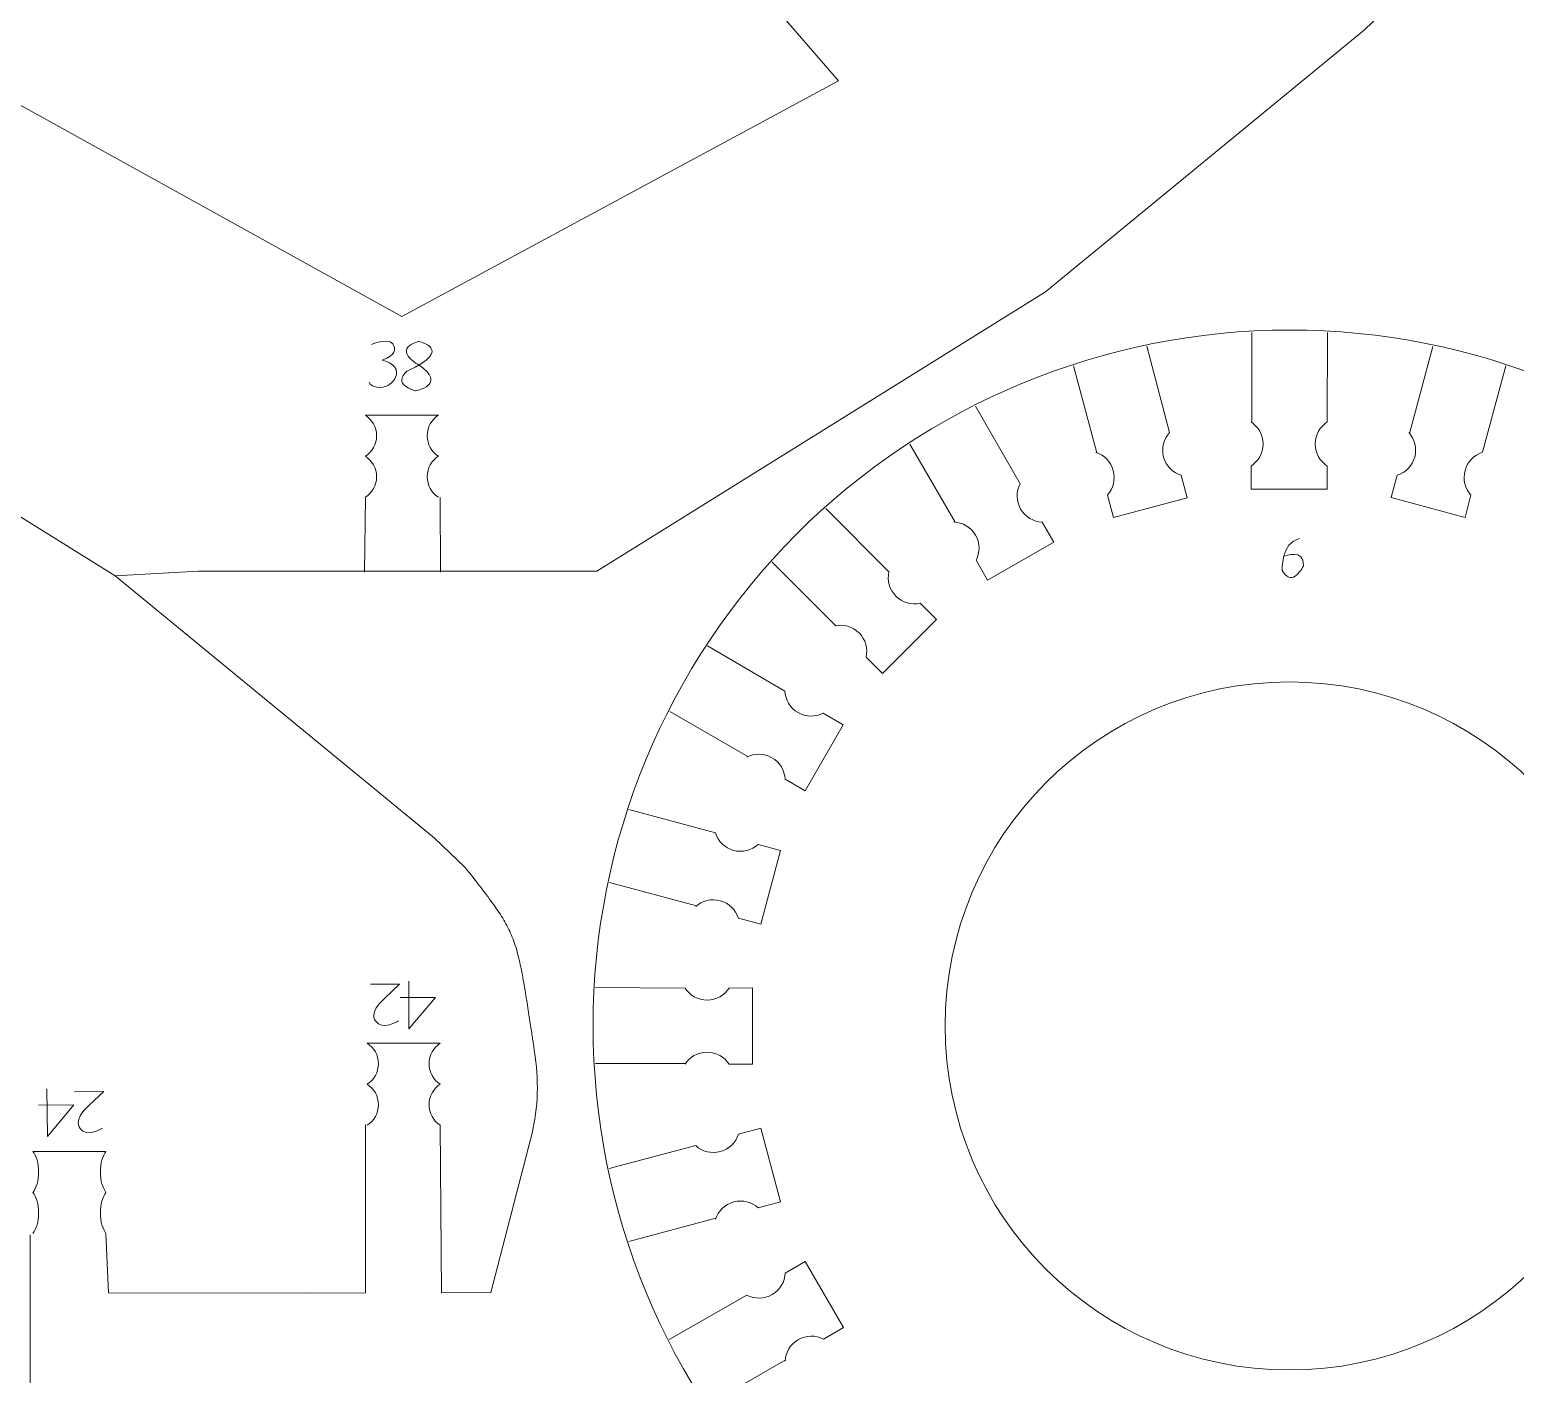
# Model space of a CAD drawing. Header units: centimetres. Extents: x -25 to 25, y -32.5 to 32.5.
# Drawn here: x 13.33 to 19.44, y -28.19 to -22.66 of the extents above; entities that cross this region are included whole.
import ezdxf

# ---------------------------------------------------------------- set-up
doc = ezdxf.new("R2010")
doc.units = ezdxf.units.CM
doc.header["$MEASUREMENT"] = 0
doc.layers.add('Capa 1', color=7, linetype='Continuous')

msp = doc.modelspace()

# ---------------------------------------------------------------- linework, layer by layer
at = {"layer": 'Capa 1', "color": 250, "lineweight": 9}
for points, knots in [([(16.65428, -22.86943), (16.65428, -22.86943), (14.86056, -23.83852), (14.86056, -23.83852), (14.86056, -23.83852), (14.86056, -23.83852), (13.04467, -22.83197), (13.04467, -22.83197), (13.04467, -22.83197), (13.04467, -22.83197), (14.8515, -20.78787), (14.8515, -20.78787), (14.8515, -20.78787), (14.8515, -20.78787), (16.65428, -22.86943), (16.65428, -22.86943)], [0, 0, 0, 0, 0.2, 0.2, 0.2, 0.2, 0.4, 0.4, 0.4, 0.4, 0.6, 0.6, 0.6, 0.6, 1, 1, 1, 1]), ([(18.81599, -22.65942), (18.81599, -22.65942), (18.94345, -22.53726), (18.94345, -22.53726), (18.94345, -22.53726), (18.94345, -22.53726), (18.94752, -22.53212), (18.94752, -22.53212), (18.94752, -22.53212), (18.94752, -22.53212), (18.95197, -22.5265), (18.95197, -22.5265), (18.95197, -22.5265), (18.95197, -22.5265), (18.95675, -22.52048), (18.95675, -22.52048), (18.95675, -22.52048), (18.95675, -22.52048), (18.96182, -22.51405), (18.96182, -22.51405), (18.96182, -22.51405), (18.96182, -22.51405), (18.96715, -22.50727), (18.96715, -22.50727), (18.96715, -22.50727), (18.96715, -22.50727), (18.97276, -22.50015), (18.97276, -22.50015), (18.97276, -22.50015), (18.97276, -22.50015), (18.97857, -22.49274), (18.97857, -22.49274), (18.97857, -22.49274), (18.97857, -22.49274), (18.98457, -22.48507), (18.98457, -22.48507), (18.98457, -22.48507), (18.98457, -22.48507), (18.99072, -22.47716), (18.99072, -22.47716), (18.99072, -22.47716), (18.99072, -22.47716), (18.997, -22.46907), (18.997, -22.46907), (18.997, -22.46907), (18.997, -22.46907), (19.00339, -22.46079), (19.00339, -22.46079), (19.00339, -22.46079), (19.00339, -22.46079), (19.00984, -22.45239), (19.00984, -22.45239), (19.00984, -22.45239), (19.00984, -22.45239), (19.01633, -22.44388), (19.01633, -22.44388), (19.01633, -22.44388), (19.01633, -22.44388), (19.02283, -22.43531), (19.02283, -22.43531), (19.02283, -22.43531), (19.02283, -22.43531), (19.02931, -22.42671), (19.02931, -22.42671), (19.02931, -22.42671), (19.02931, -22.42671), (19.03576, -22.41808), (19.03576, -22.41808), (19.03576, -22.41808), (19.03576, -22.41808), (19.04213, -22.40949), (19.04213, -22.40949), (19.04213, -22.40949), (19.04213, -22.40949), (19.04839, -22.40097), (19.04839, -22.40097), (19.04839, -22.40097), (19.04839, -22.40097), (19.05452, -22.39253), (19.05452, -22.39253), (19.05452, -22.39253), (19.05452, -22.39253), (19.06051, -22.38424), (19.06051, -22.38424), (19.06051, -22.38424), (19.06051, -22.38424), (19.06629, -22.37606), (19.06629, -22.37606), (19.06629, -22.37606), (19.06629, -22.37606), (19.07189, -22.36805), (19.07189, -22.36805), (19.07189, -22.36805), (19.07189, -22.36805), (19.07731, -22.36015), (19.07731, -22.36015), (19.07731, -22.36015), (19.07731, -22.36015), (19.08255, -22.35235), (19.08255, -22.35235), (19.08255, -22.35235), (19.08255, -22.35235), (19.08763, -22.34463), (19.08763, -22.34463), (19.08763, -22.34463), (19.08763, -22.34463), (19.09253, -22.33698), (19.09253, -22.33698), (19.09253, -22.33698), (19.09253, -22.33698), (19.09727, -22.32935), (19.09727, -22.32935), (19.09727, -22.32935), (19.09727, -22.32935), (19.10185, -22.32177), (19.10185, -22.32177), (19.10185, -22.32177), (19.10185, -22.32177), (19.10629, -22.31419), (19.10629, -22.31419), (19.10629, -22.31419), (19.10629, -22.31419), (19.11057, -22.30659), (19.11057, -22.30659), (19.11057, -22.30659), (19.11057, -22.30659), (19.1147, -22.29896), (19.1147, -22.29896), (19.1147, -22.29896), (19.1147, -22.29896), (19.1187, -22.29128), (19.1187, -22.29128), (19.1187, -22.29128), (19.1187, -22.29128), (19.12256, -22.28352), (19.12256, -22.28352), (19.12256, -22.28352), (19.12256, -22.28352), (19.12629, -22.27568), (19.12629, -22.27568), (19.12629, -22.27568), (19.12629, -22.27568), (19.1299, -22.26773), (19.1299, -22.26773), (19.1299, -22.26773), (19.1299, -22.26773), (19.13337, -22.25964), (19.13337, -22.25964), (19.13337, -22.25964), (19.13337, -22.25964), (19.13674, -22.25142), (19.13674, -22.25142), (19.13674, -22.25142), (19.13674, -22.25142), (19.13999, -22.24302), (19.13999, -22.24302), (19.13999, -22.24302), (19.13999, -22.24302), (19.14314, -22.23444), (19.14314, -22.23444), (19.14314, -22.23444), (19.14314, -22.23444), (19.14617, -22.22565), (19.14617, -22.22565), (19.14617, -22.22565), (19.14617, -22.22565), (19.14911, -22.21664), (19.14911, -22.21664), (19.14911, -22.21664), (19.14911, -22.21664), (19.15195, -22.20742), (19.15195, -22.20742), (19.15195, -22.20742), (19.15195, -22.20742), (19.15471, -22.19801), (19.15471, -22.19801), (19.15471, -22.19801), (19.15471, -22.19801), (19.15738, -22.18842), (19.15738, -22.18842), (19.15738, -22.18842), (19.15738, -22.18842), (19.15995, -22.17867), (19.15995, -22.17867), (19.15995, -22.17867), (19.15995, -22.17867), (19.16246, -22.16875), (19.16246, -22.16875), (19.16246, -22.16875), (19.16246, -22.16875), (19.16488, -22.15871), (19.16488, -22.15871), (19.16488, -22.15871), (19.16488, -22.15871), (19.16722, -22.14854), (19.16722, -22.14854), (19.16722, -22.14854), (19.16722, -22.14854), (19.1695, -22.13827), (19.1695, -22.13827), (19.1695, -22.13827), (19.1695, -22.13827), (19.17172, -22.12791), (19.17172, -22.12791), (19.17172, -22.12791), (19.17172, -22.12791), (19.17386, -22.11747), (19.17386, -22.11747), (19.17386, -22.11747), (19.17386, -22.11747), (19.17595, -22.10696), (19.17595, -22.10696), (19.17595, -22.10696), (19.17595, -22.10696), (19.17798, -22.09639), (19.17798, -22.09639), (19.17798, -22.09639), (19.17798, -22.09639), (19.17996, -22.08581), (19.17996, -22.08581), (19.17996, -22.08581), (19.17996, -22.08581), (19.18189, -22.07521), (19.18189, -22.07521), (19.18189, -22.07521), (19.18189, -22.07521), (19.18378, -22.0646), (19.18378, -22.0646), (19.18378, -22.0646), (19.18378, -22.0646), (19.18562, -22.05399), (19.18562, -22.05399), (19.18562, -22.05399), (19.18562, -22.05399), (19.18742, -22.04341), (19.18742, -22.04341), (19.18742, -22.04341), (19.18742, -22.04341), (19.18919, -22.03287), (19.18919, -22.03287), (19.18919, -22.03287), (19.18919, -22.03287), (19.19092, -22.02238), (19.19092, -22.02238), (19.19092, -22.02238), (19.19092, -22.02238), (19.19264, -22.01196), (19.19264, -22.01196), (19.19264, -22.01196), (19.19264, -22.01196), (19.19432, -22.00163), (19.19432, -22.00163), (19.19432, -22.00163), (19.19432, -22.00163), (19.19598, -21.99138), (19.19598, -21.99138), (19.19598, -21.99138), (19.19598, -21.99138), (19.1976, -21.98125), (19.1976, -21.98125), (19.1976, -21.98125), (19.1976, -21.98125), (19.1992, -21.97124), (19.1992, -21.97124), (19.1992, -21.97124), (19.1992, -21.97124), (19.20076, -21.96136), (19.20076, -21.96136), (19.20076, -21.96136), (19.20076, -21.96136), (19.20229, -21.95162), (19.20229, -21.95162), (19.20229, -21.95162), (19.20229, -21.95162), (19.20378, -21.94206), (19.20378, -21.94206), (19.20378, -21.94206), (19.20378, -21.94206), (19.20523, -21.93267), (19.20523, -21.93267), (19.20523, -21.93267), (19.20523, -21.93267), (19.20664, -21.92346), (19.20664, -21.92346), (19.20664, -21.92346), (19.20664, -21.92346), (19.20803, -21.91445), (19.20803, -21.91445), (19.20803, -21.91445), (19.20803, -21.91445), (19.20935, -21.90565), (19.20935, -21.90565), (19.20935, -21.90565), (19.20935, -21.90565), (19.21065, -21.89709), (19.21065, -21.89709), (19.21065, -21.89709), (19.21065, -21.89709), (19.21192, -21.88876), (19.21192, -21.88876), (19.21192, -21.88876), (19.21192, -21.88876), (19.21312, -21.88067), (19.21312, -21.88067), (19.21312, -21.88067), (19.21312, -21.88067), (19.21428, -21.87288), (19.21428, -21.87288), (19.21428, -21.87288), (19.21428, -21.87288), (19.2154, -21.86535), (19.2154, -21.86535), (19.2154, -21.86535), (19.2154, -21.86535), (19.21648, -21.85811), (19.21648, -21.85811), (19.21648, -21.85811), (19.21648, -21.85811), (19.2175, -21.85117), (19.2175, -21.85117), (19.2175, -21.85117), (19.2175, -21.85117), (19.21848, -21.84456), (19.21848, -21.84456), (19.21848, -21.84456), (19.21848, -21.84456), (19.21941, -21.83828), (19.21941, -21.83828), (19.21941, -21.83828), (19.21941, -21.83828), (19.22029, -21.83232), (19.22029, -21.83232), (19.22029, -21.83232), (19.22029, -21.83232), (19.22112, -21.82667), (19.22112, -21.82667), (19.22112, -21.82667), (19.22112, -21.82667), (19.2219, -21.82133), (19.2219, -21.82133), (19.2219, -21.82133), (19.2219, -21.82133), (19.22264, -21.8163), (19.22264, -21.8163), (19.22264, -21.8163), (19.22264, -21.8163), (19.22334, -21.81155), (19.22334, -21.81155), (19.22334, -21.81155), (19.22334, -21.81155), (19.22399, -21.80707), (19.22399, -21.80707), (19.22399, -21.80707), (19.22399, -21.80707), (19.22461, -21.80287), (19.22461, -21.80287), (19.22461, -21.80287), (19.22461, -21.80287), (19.22519, -21.79894), (19.22519, -21.79894), (19.22519, -21.79894), (19.22519, -21.79894), (19.22572, -21.79524), (19.22572, -21.79524), (19.22572, -21.79524), (19.22572, -21.79524), (19.22622, -21.7918), (19.22622, -21.7918), (19.22622, -21.7918), (19.22622, -21.7918), (19.22669, -21.7886), (19.22669, -21.7886), (19.22669, -21.7886), (19.22669, -21.7886), (19.22713, -21.78561), (19.22713, -21.78561), (19.22713, -21.78561), (19.22713, -21.78561), (19.22752, -21.78284), (19.22752, -21.78284), (19.22752, -21.78284), (19.22752, -21.78284), (19.22789, -21.78028), (19.22789, -21.78028), (19.22789, -21.78028), (19.22789, -21.78028), (19.22824, -21.77793), (19.22824, -21.77793), (19.22824, -21.77793), (19.22824, -21.77793), (19.22855, -21.77577), (19.22855, -21.77577), (19.22855, -21.77577), (19.22855, -21.77577), (19.22883, -21.77378), (19.22883, -21.77378), (19.22883, -21.77378), (19.22883, -21.77378), (19.22908, -21.77198), (19.22908, -21.77198), (19.22908, -21.77198), (19.22908, -21.77198), (19.23082, -21.75993), (19.23082, -21.75993), (19.23082, -21.75993), (19.24719, -21.64626), (19.24078, -21.5305), (19.21197, -21.41932), (19.21197, -21.41932), (19.21197, -21.41932), (19.04909, -20.79097), (19.04909, -20.79097), (19.04909, -20.79097), (19.04909, -20.79097), (18.84549, -20.78924), (18.84549, -20.78924), (18.84549, -20.78924), (18.84549, -20.78924), (18.83891, -21.4648), (18.83891, -21.4648)], [0, 0, 0, 0, 0.009434, 0.009434, 0.009434, 0.009434, 0.0188679, 0.0188679, 0.0188679, 0.0188679, 0.0283019, 0.0283019, 0.0283019, 0.0283019, 0.0377358, 0.0377358, 0.0377358, 0.0377358, 0.0471698, 0.0471698, 0.0471698, 0.0471698, 0.0566038, 0.0566038, 0.0566038, 0.0566038, 0.0660377, 0.0660377, 0.0660377, 0.0660377, 0.0754717, 0.0754717, 0.0754717, 0.0754717, 0.0849057, 0.0849057, 0.0849057, 0.0849057, 0.0943396, 0.0943396, 0.0943396, 0.0943396, 0.1037736, 0.1037736, 0.1037736, 0.1037736, 0.1132075, 0.1132075, 0.1132075, 0.1132075, 0.1226415, 0.1226415, 0.1226415, 0.1226415, 0.1320755, 0.1320755, 0.1320755, 0.1320755, 0.1415094, 0.1415094, 0.1415094, 0.1415094, 0.1509434, 0.1509434, 0.1509434, 0.1509434, 0.1603774, 0.1603774, 0.1603774, 0.1603774, 0.1698113, 0.1698113, 0.1698113, 0.1698113, 0.1792453, 0.1792453, 0.1792453, 0.1792453, 0.1886792, 0.1886792, 0.1886792, 0.1886792, 0.1981132, 0.1981132, 0.1981132, 0.1981132, 0.2075472, 0.2075472, 0.2075472, 0.2075472, 0.2169811, 0.2169811, 0.2169811, 0.2169811, 0.2264151, 0.2264151, 0.2264151, 0.2264151, 0.2358491, 0.2358491, 0.2358491, 0.2358491, 0.245283, 0.245283, 0.245283, 0.245283, 0.254717, 0.254717, 0.254717, 0.254717, 0.2641509, 0.2641509, 0.2641509, 0.2641509, 0.2735849, 0.2735849, 0.2735849, 0.2735849, 0.2830189, 0.2830189, 0.2830189, 0.2830189, 0.2924528, 0.2924528, 0.2924528, 0.2924528, 0.3018868, 0.3018868, 0.3018868, 0.3018868, 0.3113208, 0.3113208, 0.3113208, 0.3113208, 0.3207547, 0.3207547, 0.3207547, 0.3207547, 0.3301887, 0.3301887, 0.3301887, 0.3301887, 0.3396226, 0.3396226, 0.3396226, 0.3396226, 0.3490566, 0.3490566, 0.3490566, 0.3490566, 0.3584906, 0.3584906, 0.3584906, 0.3584906, 0.3679245, 0.3679245, 0.3679245, 0.3679245, 0.3773585, 0.3773585, 0.3773585, 0.3773585, 0.3867925, 0.3867925, 0.3867925, 0.3867925, 0.3962264, 0.3962264, 0.3962264, 0.3962264, 0.4056604, 0.4056604, 0.4056604, 0.4056604, 0.4150943, 0.4150943, 0.4150943, 0.4150943, 0.4245283, 0.4245283, 0.4245283, 0.4245283, 0.4339623, 0.4339623, 0.4339623, 0.4339623, 0.4433962, 0.4433962, 0.4433962, 0.4433962, 0.4528302, 0.4528302, 0.4528302, 0.4528302, 0.4622642, 0.4622642, 0.4622642, 0.4622642, 0.4716981, 0.4716981, 0.4716981, 0.4716981, 0.4811321, 0.4811321, 0.4811321, 0.4811321, 0.490566, 0.490566, 0.490566, 0.490566, 0.5, 0.5, 0.5, 0.5, 0.509434, 0.509434, 0.509434, 0.509434, 0.5188679, 0.5188679, 0.5188679, 0.5188679, 0.5283019, 0.5283019, 0.5283019, 0.5283019, 0.5377358, 0.5377358, 0.5377358, 0.5377358, 0.5471698, 0.5471698, 0.5471698, 0.5471698, 0.5566038, 0.5566038, 0.5566038, 0.5566038, 0.5660377, 0.5660377, 0.5660377, 0.5660377, 0.5754717, 0.5754717, 0.5754717, 0.5754717, 0.5849057, 0.5849057, 0.5849057, 0.5849057, 0.5943396, 0.5943396, 0.5943396, 0.5943396, 0.6037736, 0.6037736, 0.6037736, 0.6037736, 0.6132075, 0.6132075, 0.6132075, 0.6132075, 0.6226415, 0.6226415, 0.6226415, 0.6226415, 0.6320755, 0.6320755, 0.6320755, 0.6320755, 0.6415094, 0.6415094, 0.6415094, 0.6415094, 0.6509434, 0.6509434, 0.6509434, 0.6509434, 0.6603774, 0.6603774, 0.6603774, 0.6603774, 0.6698113, 0.6698113, 0.6698113, 0.6698113, 0.6792453, 0.6792453, 0.6792453, 0.6792453, 0.6886792, 0.6886792, 0.6886792, 0.6886792, 0.6981132, 0.6981132, 0.6981132, 0.6981132, 0.7075472, 0.7075472, 0.7075472, 0.7075472, 0.7169811, 0.7169811, 0.7169811, 0.7169811, 0.7264151, 0.7264151, 0.7264151, 0.7264151, 0.7358491, 0.7358491, 0.7358491, 0.7358491, 0.745283, 0.745283, 0.745283, 0.745283, 0.754717, 0.754717, 0.754717, 0.754717, 0.7641509, 0.7641509, 0.7641509, 0.7641509, 0.7735849, 0.7735849, 0.7735849, 0.7735849, 0.7830189, 0.7830189, 0.7830189, 0.7830189, 0.7924528, 0.7924528, 0.7924528, 0.7924528, 0.8018868, 0.8018868, 0.8018868, 0.8018868, 0.8113208, 0.8113208, 0.8113208, 0.8113208, 0.8207547, 0.8207547, 0.8207547, 0.8207547, 0.8301887, 0.8301887, 0.8301887, 0.8301887, 0.8396226, 0.8396226, 0.8396226, 0.8396226, 0.8490566, 0.8490566, 0.8490566, 0.8490566, 0.8584906, 0.8584906, 0.8584906, 0.8584906, 0.8679245, 0.8679245, 0.8679245, 0.8679245, 0.8773585, 0.8773585, 0.8773585, 0.8773585, 0.8867925, 0.8867925, 0.8867925, 0.8867925, 0.8962264, 0.8962264, 0.8962264, 0.8962264, 0.9056604, 0.9056604, 0.9056604, 0.9056604, 0.9150943, 0.9150943, 0.9150943, 0.9150943, 0.9245283, 0.9245283, 0.9245283, 0.9245283, 0.9339623, 0.9339623, 0.9339623, 0.9339623, 0.9433962, 0.9433962, 0.9433962, 0.9433962, 0.9528302, 0.9528302, 0.9528302, 0.9528302, 0.9622642, 0.9622642, 0.9622642, 0.9622642, 0.9716981, 0.9716981, 0.9716981, 0.9716981, 0.9811321, 0.9811321, 0.9811321, 0.9811321, 1, 1, 1, 1]), ([(13.68298, -24.9047), (13.68298, -24.9047), (14.02423, -24.88506), (14.02423, -24.88506), (14.02423, -24.88506), (14.02423, -24.88506), (15.66175, -24.88506), (15.66175, -24.88506), (15.66175, -24.88506), (15.66175, -24.88506), (17.50556, -23.73633), (17.50556, -23.73633)], [0, 0, 0, 0, 0.25, 0.25, 0.25, 0.25, 0.5, 0.5, 0.5, 0.5, 1, 1, 1, 1]), ([(8.0029, -24.96279), (8.0029, -24.96279), (10.20165, -23.75597), (10.20165, -23.75597), (10.20165, -23.75597), (10.20165, -23.75597), (11.83917, -23.75597), (11.83917, -23.75597), (11.83917, -23.75597), (11.83917, -23.75597), (13.68298, -24.9047), (13.68298, -24.9047)], [0, 0, 0, 0, 0.25, 0.25, 0.25, 0.25, 0.5, 0.5, 0.5, 0.5, 1, 1, 1, 1]), ([(18.50683, -23.89389), (19.26509, -23.89341), (19.99247, -24.19416), (20.52898, -24.73), (20.52898, -24.73), (21.06549, -25.26582), (21.36716, -25.99646), (21.36764, -26.7547), (21.36764, -26.7547), (21.36813, -27.51296), (21.06737, -28.24034), (20.53155, -28.77685), (20.53155, -28.77685), (19.99571, -29.31336), (19.26509, -29.61503), (18.50683, -29.61553), (18.50683, -29.61553), (17.74857, -29.61601), (17.02119, -29.31524), (16.48468, -28.77942), (16.48468, -28.77942), (15.94817, -28.2436), (15.6465, -27.51296), (15.64602, -26.7547), (15.64602, -26.7547), (15.64555, -25.99646), (15.94629, -25.26906), (16.48213, -24.73255), (16.48213, -24.73255), (17.01795, -24.19604), (17.74857, -23.89437), (18.50683, -23.89389)], [0, 0, 0, 0, 0.1111111, 0.1111111, 0.1111111, 0.1111111, 0.2222222, 0.2222222, 0.2222222, 0.2222222, 0.3333333, 0.3333333, 0.3333333, 0.3333333, 0.4444444, 0.4444444, 0.4444444, 0.4444444, 0.5555556, 0.5555556, 0.5555556, 0.5555556, 0.6666667, 0.6666667, 0.6666667, 0.6666667, 0.7777778, 0.7777778, 0.7777778, 0.7777778, 1, 1, 1, 1]), ([(14.71056, -24.41276), (14.73826, -24.39498), (14.75662, -24.3639), (14.75662, -24.32854), (14.75662, -24.32854), (14.75662, -24.29318), (14.73826, -24.2621), (14.71056, -24.24432)], [0, 0, 0, 0, 0.3333333, 0.3333333, 0.3333333, 0.3333333, 1, 1, 1, 1]), ([(15.01057, -24.4126), (14.98287, -24.39482), (14.96451, -24.36374), (14.96451, -24.32838), (14.96451, -24.32838), (14.96451, -24.29302), (14.98287, -24.26194), (15.01057, -24.24416)], [0, 0, 0, 0, 0.3333333, 0.3333333, 0.3333333, 0.3333333, 1, 1, 1, 1]), ([(18.34935, -24.27164), (18.37921, -24.29081), (18.39899, -24.3243), (18.39899, -24.36241), (18.39899, -24.36241), (18.39899, -24.40052), (18.37921, -24.43402), (18.34935, -24.45318)], [0, 0, 0, 0, 0.3333333, 0.3333333, 0.3333333, 0.3333333, 1, 1, 1, 1]), ([(18.66284, -24.27164), (18.63298, -24.29081), (18.61319, -24.3243), (18.61319, -24.36241), (18.61319, -24.36241), (18.61319, -24.40052), (18.63298, -24.43402), (18.66284, -24.45318)], [0, 0, 0, 0, 0.3333333, 0.3333333, 0.3333333, 0.3333333, 1, 1, 1, 1]), ([(18.01485, -24.31587), (17.99098, -24.34211), (17.98053, -24.37958), (17.9904, -24.4164), (17.9904, -24.4164), (18.00026, -24.45321), (18.02804, -24.48044), (18.06184, -24.49122)], [0, 0, 0, 0, 0.3333333, 0.3333333, 0.3333333, 0.3333333, 1, 1, 1, 1]), ([(18.99738, -24.31549), (19.02126, -24.34173), (19.03171, -24.3792), (19.02184, -24.41602), (19.02184, -24.41602), (19.01198, -24.45283), (18.9842, -24.48006), (18.9504, -24.49084)], [0, 0, 0, 0, 0.3333333, 0.3333333, 0.3333333, 0.3333333, 1, 1, 1, 1]), ([(14.71056, -24.5812), (14.73826, -24.56342), (14.75662, -24.53234), (14.75662, -24.49698), (14.75662, -24.49698), (14.75662, -24.46162), (14.73826, -24.43054), (14.71056, -24.41276)], [0, 0, 0, 0, 0.3333333, 0.3333333, 0.3333333, 0.3333333, 1, 1, 1, 1]), ([(15.01057, -24.58104), (14.98287, -24.56326), (14.96451, -24.53218), (14.96451, -24.49682), (14.96451, -24.49682), (14.96451, -24.46146), (14.98287, -24.43038), (15.01057, -24.4126)], [0, 0, 0, 0, 0.3333333, 0.3333333, 0.3333333, 0.3333333, 1, 1, 1, 1]), ([(17.71205, -24.397), (17.74585, -24.4078), (17.77363, -24.43502), (17.7835, -24.47184), (17.7835, -24.47184), (17.79336, -24.50865), (17.78292, -24.54612), (17.75904, -24.57236)], [0, 0, 0, 0, 0.3333333, 0.3333333, 0.3333333, 0.3333333, 1, 1, 1, 1]), ([(19.30019, -24.39662), (19.26638, -24.40741), (19.2386, -24.43464), (19.22874, -24.47146), (19.22874, -24.47146), (19.21888, -24.50826), (19.22932, -24.54574), (19.2532, -24.57198)], [0, 0, 0, 0, 0.3333333, 0.3333333, 0.3333333, 0.3333333, 1, 1, 1, 1]), ([(18.66284, -24.4532), (18.66284, -24.4532), (18.66295, -24.54849), (18.66295, -24.54849), (18.66295, -24.54849), (18.66295, -24.54849), (18.34935, -24.54849), (18.34935, -24.54849), (18.34935, -24.54849), (18.34935, -24.54849), (18.34935, -24.45318), (18.34935, -24.45318)], [0, 0, 0, 0, 0.25, 0.25, 0.25, 0.25, 0.5, 0.5, 0.5, 0.5, 1, 1, 1, 1]), ([(17.4004, -24.5263), (17.38413, -24.55784), (17.38374, -24.59673), (17.4028, -24.62974), (17.4028, -24.62974), (17.42185, -24.66274), (17.45573, -24.68186), (17.49117, -24.68352)], [0, 0, 0, 0, 0.3333333, 0.3333333, 0.3333333, 0.3333333, 1, 1, 1, 1]), ([(18.06185, -24.49124), (18.06185, -24.49124), (18.08662, -24.58326), (18.08662, -24.58326), (18.08662, -24.58326), (18.08662, -24.58326), (17.78371, -24.66442), (17.78371, -24.66442), (17.78371, -24.66442), (17.78371, -24.66442), (17.75904, -24.57236), (17.75904, -24.57236)], [0, 0, 0, 0, 0.25, 0.25, 0.25, 0.25, 0.5, 0.5, 0.5, 0.5, 1, 1, 1, 1]), ([(19.25319, -24.572), (19.25319, -24.572), (19.22864, -24.66407), (19.22864, -24.66407), (19.22864, -24.66407), (19.22864, -24.66407), (18.92573, -24.58291), (18.92573, -24.58291), (18.92573, -24.58291), (18.92573, -24.58291), (18.9504, -24.49084), (18.9504, -24.49084)], [0, 0, 0, 0, 0.25, 0.25, 0.25, 0.25, 0.5, 0.5, 0.5, 0.5, 1, 1, 1, 1]), ([(17.12891, -24.68304), (17.16436, -24.68472), (17.19824, -24.70383), (17.2173, -24.73684), (17.2173, -24.73684), (17.23635, -24.76984), (17.23596, -24.80874), (17.21969, -24.84027)], [0, 0, 0, 0, 0.3333333, 0.3333333, 0.3333333, 0.3333333, 1, 1, 1, 1]), ([(17.49118, -24.68354), (17.49118, -24.68354), (17.53893, -24.76601), (17.53893, -24.76601), (17.53893, -24.76601), (17.53893, -24.76601), (17.26734, -24.92281), (17.26734, -24.92281), (17.26734, -24.92281), (17.26734, -24.92281), (17.21969, -24.84027), (17.21969, -24.84027)], [0, 0, 0, 0, 0.25, 0.25, 0.25, 0.25, 0.5, 0.5, 0.5, 0.5, 1, 1, 1, 1]), ([(16.86135, -24.8886), (16.85379, -24.92327), (16.86348, -24.96094), (16.89043, -24.98789), (16.89043, -24.98789), (16.91738, -25.01484), (16.95506, -25.02453), (16.98972, -25.01697)], [0, 0, 0, 0, 0.3333333, 0.3333333, 0.3333333, 0.3333333, 1, 1, 1, 1]), ([(16.98973, -25.01698), (16.98973, -25.01698), (17.05719, -25.08428), (17.05719, -25.08428), (17.05719, -25.08428), (17.05719, -25.08428), (16.83545, -25.30603), (16.83545, -25.30603), (16.83545, -25.30603), (16.83545, -25.30603), (16.76805, -25.23864), (16.76805, -25.23864)], [0, 0, 0, 0, 0.25, 0.25, 0.25, 0.25, 0.5, 0.5, 0.5, 0.5, 1, 1, 1, 1]), ([(16.63968, -25.11027), (16.67435, -25.10271), (16.71202, -25.1124), (16.73897, -25.13935), (16.73897, -25.13935), (16.76592, -25.1663), (16.77561, -25.20397), (16.76805, -25.23864)], [0, 0, 0, 0, 0.3333333, 0.3333333, 0.3333333, 0.3333333, 1, 1, 1, 1]), ([(16.43443, -25.37807), (16.43611, -25.41351), (16.45521, -25.44739), (16.48822, -25.46645), (16.48822, -25.46645), (16.52123, -25.4855), (16.56013, -25.48512), (16.59165, -25.46884)], [0, 0, 0, 0, 0.3333333, 0.3333333, 0.3333333, 0.3333333, 1, 1, 1, 1]), ([(17.09275, -26.75473), (17.09275, -27.5357), (17.72584, -28.16879), (18.50681, -28.16879), (18.50681, -28.16879), (19.28777, -28.16882), (19.92089, -27.5357), (19.92089, -26.75473), (19.92089, -26.75473), (19.92092, -25.97374), (19.28777, -25.34065), (18.50684, -25.34065), (18.50684, -25.34065), (17.72584, -25.34062), (17.09275, -25.97374), (17.09275, -26.75473)], [0, 0, 0, 0, 0.2, 0.2, 0.2, 0.2, 0.4, 0.4, 0.4, 0.4, 0.6, 0.6, 0.6, 0.6, 1, 1, 1, 1]), ([(16.59167, -25.46885), (16.59167, -25.46885), (16.67425, -25.5164), (16.67425, -25.5164), (16.67425, -25.5164), (16.67425, -25.5164), (16.51745, -25.78798), (16.51745, -25.78798), (16.51745, -25.78798), (16.51745, -25.78798), (16.43491, -25.74032), (16.43491, -25.74032)], [0, 0, 0, 0, 0.25, 0.25, 0.25, 0.25, 0.5, 0.5, 0.5, 0.5, 1, 1, 1, 1]), ([(16.27769, -25.64955), (16.30922, -25.63328), (16.34812, -25.63289), (16.38113, -25.65195), (16.38113, -25.65195), (16.41413, -25.671), (16.43324, -25.70489), (16.43491, -25.74032)], [0, 0, 0, 0, 0.3333333, 0.3333333, 0.3333333, 0.3333333, 1, 1, 1, 1]), ([(14.99341, -25.98161), (14.99341, -25.98161), (15.12086, -26.10377), (15.12086, -26.10377), (15.12086, -26.10377), (15.12086, -26.10377), (15.12494, -26.10891), (15.12494, -26.10891), (15.12494, -26.10891), (15.12494, -26.10891), (15.12938, -26.11453), (15.12938, -26.11453), (15.12938, -26.11453), (15.12938, -26.11453), (15.13417, -26.12055), (15.13417, -26.12055), (15.13417, -26.12055), (15.13417, -26.12055), (15.13924, -26.12698), (15.13924, -26.12698), (15.13924, -26.12698), (15.13924, -26.12698), (15.14457, -26.13376), (15.14457, -26.13376), (15.14457, -26.13376), (15.14457, -26.13376), (15.15018, -26.14088), (15.15018, -26.14088), (15.15018, -26.14088), (15.15018, -26.14088), (15.15599, -26.14828), (15.15599, -26.14828), (15.15599, -26.14828), (15.15599, -26.14828), (15.16199, -26.15596), (15.16199, -26.15596), (15.16199, -26.15596), (15.16199, -26.15596), (15.16814, -26.16387), (15.16814, -26.16387), (15.16814, -26.16387), (15.16814, -26.16387), (15.17442, -26.17196), (15.17442, -26.17196), (15.17442, -26.17196), (15.17442, -26.17196), (15.18081, -26.18024), (15.18081, -26.18024), (15.18081, -26.18024), (15.18081, -26.18024), (15.18726, -26.18864), (15.18726, -26.18864), (15.18726, -26.18864), (15.18726, -26.18864), (15.19375, -26.19715), (15.19375, -26.19715), (15.19375, -26.19715), (15.19375, -26.19715), (15.20025, -26.20572), (15.20025, -26.20572), (15.20025, -26.20572), (15.20025, -26.20572), (15.20673, -26.21432), (15.20673, -26.21432), (15.20673, -26.21432), (15.20673, -26.21432), (15.21318, -26.22295), (15.21318, -26.22295), (15.21318, -26.22295), (15.21318, -26.22295), (15.21955, -26.23154), (15.21955, -26.23154), (15.21955, -26.23154), (15.21955, -26.23154), (15.22581, -26.24006), (15.22581, -26.24006), (15.22581, -26.24006), (15.22581, -26.24006), (15.23194, -26.2485), (15.23194, -26.2485), (15.23194, -26.2485), (15.23194, -26.2485), (15.23793, -26.25679), (15.23793, -26.25679), (15.23793, -26.25679), (15.23793, -26.25679), (15.24371, -26.26496), (15.24371, -26.26496), (15.24371, -26.26496), (15.24371, -26.26496), (15.24931, -26.27298), (15.24931, -26.27298), (15.24931, -26.27298), (15.24931, -26.27298), (15.25473, -26.28088), (15.25473, -26.28088), (15.25473, -26.28088), (15.25473, -26.28088), (15.25997, -26.28868), (15.25997, -26.28868), (15.25997, -26.28868), (15.25997, -26.28868), (15.26505, -26.2964), (15.26505, -26.2964), (15.26505, -26.2964), (15.26505, -26.2964), (15.26995, -26.30405), (15.26995, -26.30405), (15.26995, -26.30405), (15.26995, -26.30405), (15.27469, -26.31167), (15.27469, -26.31167), (15.27469, -26.31167), (15.27469, -26.31167), (15.27927, -26.31926), (15.27927, -26.31926), (15.27927, -26.31926), (15.27927, -26.31926), (15.28371, -26.32684), (15.28371, -26.32684), (15.28371, -26.32684), (15.28371, -26.32684), (15.28799, -26.33444), (15.28799, -26.33444), (15.28799, -26.33444), (15.28799, -26.33444), (15.29212, -26.34207), (15.29212, -26.34207), (15.29212, -26.34207), (15.29212, -26.34207), (15.29612, -26.34975), (15.29612, -26.34975), (15.29612, -26.34975), (15.29612, -26.34975), (15.29998, -26.35751), (15.29998, -26.35751), (15.29998, -26.35751), (15.29998, -26.35751), (15.30371, -26.36535), (15.30371, -26.36535), (15.30371, -26.36535), (15.30371, -26.36535), (15.30732, -26.3733), (15.30732, -26.3733), (15.30732, -26.3733), (15.30732, -26.3733), (15.31079, -26.38138), (15.31079, -26.38138), (15.31079, -26.38138), (15.31079, -26.38138), (15.31416, -26.38961), (15.31416, -26.38961), (15.31416, -26.38961), (15.31416, -26.38961), (15.31741, -26.39801), (15.31741, -26.39801), (15.31741, -26.39801), (15.31741, -26.39801), (15.32056, -26.40659), (15.32056, -26.40659), (15.32056, -26.40659), (15.32056, -26.40659), (15.32359, -26.41538), (15.32359, -26.41538), (15.32359, -26.41538), (15.32359, -26.41538), (15.32653, -26.42439), (15.32653, -26.42439), (15.32653, -26.42439), (15.32653, -26.42439), (15.32937, -26.43361), (15.32937, -26.43361), (15.32937, -26.43361), (15.32937, -26.43361), (15.33213, -26.44302), (15.33213, -26.44302), (15.33213, -26.44302), (15.33213, -26.44302), (15.3348, -26.45261), (15.3348, -26.45261), (15.3348, -26.45261), (15.3348, -26.45261), (15.33737, -26.46236), (15.33737, -26.46236), (15.33737, -26.46236), (15.33737, -26.46236), (15.33988, -26.47228), (15.33988, -26.47228), (15.33988, -26.47228), (15.33988, -26.47228), (15.3423, -26.48231), (15.3423, -26.48231), (15.3423, -26.48231), (15.3423, -26.48231), (15.34464, -26.49249), (15.34464, -26.49249), (15.34464, -26.49249), (15.34464, -26.49249), (15.34692, -26.50276), (15.34692, -26.50276), (15.34692, -26.50276), (15.34692, -26.50276), (15.34914, -26.51312), (15.34914, -26.51312), (15.34914, -26.51312), (15.34914, -26.51312), (15.35128, -26.52356), (15.35128, -26.52356), (15.35128, -26.52356), (15.35128, -26.52356), (15.35337, -26.53407), (15.35337, -26.53407), (15.35337, -26.53407), (15.35337, -26.53407), (15.3554, -26.54464), (15.3554, -26.54464), (15.3554, -26.54464), (15.3554, -26.54464), (15.35738, -26.55522), (15.35738, -26.55522), (15.35738, -26.55522), (15.35738, -26.55522), (15.35931, -26.56582), (15.35931, -26.56582), (15.35931, -26.56582), (15.35931, -26.56582), (15.36119, -26.57643), (15.36119, -26.57643), (15.36119, -26.57643), (15.36119, -26.57643), (15.36304, -26.58704), (15.36304, -26.58704), (15.36304, -26.58704), (15.36304, -26.58704), (15.36484, -26.59762), (15.36484, -26.59762), (15.36484, -26.59762), (15.36484, -26.59762), (15.3666, -26.60816), (15.3666, -26.60816), (15.3666, -26.60816), (15.3666, -26.60816), (15.36834, -26.61865), (15.36834, -26.61865), (15.36834, -26.61865), (15.36834, -26.61865), (15.37006, -26.62907), (15.37006, -26.62907), (15.37006, -26.62907), (15.37006, -26.62907), (15.37174, -26.6394), (15.37174, -26.6394), (15.37174, -26.6394), (15.37174, -26.6394), (15.3734, -26.64965), (15.3734, -26.64965), (15.3734, -26.64965), (15.3734, -26.64965), (15.37502, -26.65978), (15.37502, -26.65978), (15.37502, -26.65978), (15.37502, -26.65978), (15.37662, -26.66979), (15.37662, -26.66979), (15.37662, -26.66979), (15.37662, -26.66979), (15.37818, -26.67967), (15.37818, -26.67967), (15.37818, -26.67967), (15.37818, -26.67967), (15.37971, -26.68941), (15.37971, -26.68941), (15.37971, -26.68941), (15.37971, -26.68941), (15.3812, -26.69897), (15.3812, -26.69897), (15.3812, -26.69897), (15.3812, -26.69897), (15.38265, -26.70836), (15.38265, -26.70836), (15.38265, -26.70836), (15.38265, -26.70836), (15.38406, -26.71757), (15.38406, -26.71757), (15.38406, -26.71757), (15.38406, -26.71757), (15.38544, -26.72658), (15.38544, -26.72658), (15.38544, -26.72658), (15.38544, -26.72658), (15.38677, -26.73538), (15.38677, -26.73538), (15.38677, -26.73538), (15.38677, -26.73538), (15.38807, -26.74394), (15.38807, -26.74394), (15.38807, -26.74394), (15.38807, -26.74394), (15.38933, -26.75227), (15.38933, -26.75227), (15.38933, -26.75227), (15.38933, -26.75227), (15.39054, -26.76036), (15.39054, -26.76036), (15.39054, -26.76036), (15.39054, -26.76036), (15.3917, -26.76815), (15.3917, -26.76815), (15.3917, -26.76815), (15.3917, -26.76815), (15.39282, -26.77568), (15.39282, -26.77568), (15.39282, -26.77568), (15.39282, -26.77568), (15.3939, -26.78292), (15.3939, -26.78292), (15.3939, -26.78292), (15.3939, -26.78292), (15.39492, -26.78986), (15.39492, -26.78986), (15.39492, -26.78986), (15.39492, -26.78986), (15.3959, -26.79646), (15.3959, -26.79646), (15.3959, -26.79646), (15.3959, -26.79646), (15.39682, -26.80275), (15.39682, -26.80275), (15.39682, -26.80275), (15.39682, -26.80275), (15.39771, -26.80871), (15.39771, -26.80871), (15.39771, -26.80871), (15.39771, -26.80871), (15.39854, -26.81436), (15.39854, -26.81436), (15.39854, -26.81436), (15.39854, -26.81436), (15.39932, -26.81969), (15.39932, -26.81969), (15.39932, -26.81969), (15.39932, -26.81969), (15.40006, -26.82473), (15.40006, -26.82473), (15.40006, -26.82473), (15.40006, -26.82473), (15.40076, -26.82948), (15.40076, -26.82948), (15.40076, -26.82948), (15.40076, -26.82948), (15.40141, -26.83396), (15.40141, -26.83396), (15.40141, -26.83396), (15.40141, -26.83396), (15.40203, -26.83816), (15.40203, -26.83816), (15.40203, -26.83816), (15.40203, -26.83816), (15.40261, -26.84209), (15.40261, -26.84209), (15.40261, -26.84209), (15.40261, -26.84209), (15.40314, -26.84578), (15.40314, -26.84578), (15.40314, -26.84578), (15.40314, -26.84578), (15.40364, -26.84923), (15.40364, -26.84923), (15.40364, -26.84923), (15.40364, -26.84923), (15.40411, -26.85243), (15.40411, -26.85243), (15.40411, -26.85243), (15.40411, -26.85243), (15.40454, -26.85542), (15.40454, -26.85542), (15.40454, -26.85542), (15.40454, -26.85542), (15.40494, -26.85819), (15.40494, -26.85819), (15.40494, -26.85819), (15.40494, -26.85819), (15.40531, -26.86074), (15.40531, -26.86074), (15.40531, -26.86074), (15.40531, -26.86074), (15.40566, -26.8631), (15.40566, -26.8631), (15.40566, -26.8631), (15.40566, -26.8631), (15.40597, -26.86526), (15.40597, -26.86526), (15.40597, -26.86526), (15.40597, -26.86526), (15.40625, -26.86725), (15.40625, -26.86725), (15.40625, -26.86725), (15.40625, -26.86725), (15.4065, -26.86905), (15.4065, -26.86905), (15.4065, -26.86905), (15.4065, -26.86905), (15.40824, -26.8811), (15.40824, -26.8811), (15.40824, -26.8811), (15.42461, -26.99477), (15.4182, -27.11053), (15.38939, -27.22171), (15.38939, -27.22171), (15.38939, -27.22171), (15.22651, -27.85006), (15.22651, -27.85006), (15.22651, -27.85006), (15.22651, -27.85006), (15.02291, -27.85179), (15.02291, -27.85179), (15.02291, -27.85179), (15.02291, -27.85179), (15.01809, -27.16262), (15.01809, -27.16262)], [0, 0, 0, 0, 0.009434, 0.009434, 0.009434, 0.009434, 0.0188679, 0.0188679, 0.0188679, 0.0188679, 0.0283019, 0.0283019, 0.0283019, 0.0283019, 0.0377358, 0.0377358, 0.0377358, 0.0377358, 0.0471698, 0.0471698, 0.0471698, 0.0471698, 0.0566038, 0.0566038, 0.0566038, 0.0566038, 0.0660377, 0.0660377, 0.0660377, 0.0660377, 0.0754717, 0.0754717, 0.0754717, 0.0754717, 0.0849057, 0.0849057, 0.0849057, 0.0849057, 0.0943396, 0.0943396, 0.0943396, 0.0943396, 0.1037736, 0.1037736, 0.1037736, 0.1037736, 0.1132075, 0.1132075, 0.1132075, 0.1132075, 0.1226415, 0.1226415, 0.1226415, 0.1226415, 0.1320755, 0.1320755, 0.1320755, 0.1320755, 0.1415094, 0.1415094, 0.1415094, 0.1415094, 0.1509434, 0.1509434, 0.1509434, 0.1509434, 0.1603774, 0.1603774, 0.1603774, 0.1603774, 0.1698113, 0.1698113, 0.1698113, 0.1698113, 0.1792453, 0.1792453, 0.1792453, 0.1792453, 0.1886792, 0.1886792, 0.1886792, 0.1886792, 0.1981132, 0.1981132, 0.1981132, 0.1981132, 0.2075472, 0.2075472, 0.2075472, 0.2075472, 0.2169811, 0.2169811, 0.2169811, 0.2169811, 0.2264151, 0.2264151, 0.2264151, 0.2264151, 0.2358491, 0.2358491, 0.2358491, 0.2358491, 0.245283, 0.245283, 0.245283, 0.245283, 0.254717, 0.254717, 0.254717, 0.254717, 0.2641509, 0.2641509, 0.2641509, 0.2641509, 0.2735849, 0.2735849, 0.2735849, 0.2735849, 0.2830189, 0.2830189, 0.2830189, 0.2830189, 0.2924528, 0.2924528, 0.2924528, 0.2924528, 0.3018868, 0.3018868, 0.3018868, 0.3018868, 0.3113208, 0.3113208, 0.3113208, 0.3113208, 0.3207547, 0.3207547, 0.3207547, 0.3207547, 0.3301887, 0.3301887, 0.3301887, 0.3301887, 0.3396226, 0.3396226, 0.3396226, 0.3396226, 0.3490566, 0.3490566, 0.3490566, 0.3490566, 0.3584906, 0.3584906, 0.3584906, 0.3584906, 0.3679245, 0.3679245, 0.3679245, 0.3679245, 0.3773585, 0.3773585, 0.3773585, 0.3773585, 0.3867925, 0.3867925, 0.3867925, 0.3867925, 0.3962264, 0.3962264, 0.3962264, 0.3962264, 0.4056604, 0.4056604, 0.4056604, 0.4056604, 0.4150943, 0.4150943, 0.4150943, 0.4150943, 0.4245283, 0.4245283, 0.4245283, 0.4245283, 0.4339623, 0.4339623, 0.4339623, 0.4339623, 0.4433962, 0.4433962, 0.4433962, 0.4433962, 0.4528302, 0.4528302, 0.4528302, 0.4528302, 0.4622642, 0.4622642, 0.4622642, 0.4622642, 0.4716981, 0.4716981, 0.4716981, 0.4716981, 0.4811321, 0.4811321, 0.4811321, 0.4811321, 0.490566, 0.490566, 0.490566, 0.490566, 0.5, 0.5, 0.5, 0.5, 0.509434, 0.509434, 0.509434, 0.509434, 0.5188679, 0.5188679, 0.5188679, 0.5188679, 0.5283019, 0.5283019, 0.5283019, 0.5283019, 0.5377358, 0.5377358, 0.5377358, 0.5377358, 0.5471698, 0.5471698, 0.5471698, 0.5471698, 0.5566038, 0.5566038, 0.5566038, 0.5566038, 0.5660377, 0.5660377, 0.5660377, 0.5660377, 0.5754717, 0.5754717, 0.5754717, 0.5754717, 0.5849057, 0.5849057, 0.5849057, 0.5849057, 0.5943396, 0.5943396, 0.5943396, 0.5943396, 0.6037736, 0.6037736, 0.6037736, 0.6037736, 0.6132075, 0.6132075, 0.6132075, 0.6132075, 0.6226415, 0.6226415, 0.6226415, 0.6226415, 0.6320755, 0.6320755, 0.6320755, 0.6320755, 0.6415094, 0.6415094, 0.6415094, 0.6415094, 0.6509434, 0.6509434, 0.6509434, 0.6509434, 0.6603774, 0.6603774, 0.6603774, 0.6603774, 0.6698113, 0.6698113, 0.6698113, 0.6698113, 0.6792453, 0.6792453, 0.6792453, 0.6792453, 0.6886792, 0.6886792, 0.6886792, 0.6886792, 0.6981132, 0.6981132, 0.6981132, 0.6981132, 0.7075472, 0.7075472, 0.7075472, 0.7075472, 0.7169811, 0.7169811, 0.7169811, 0.7169811, 0.7264151, 0.7264151, 0.7264151, 0.7264151, 0.7358491, 0.7358491, 0.7358491, 0.7358491, 0.745283, 0.745283, 0.745283, 0.745283, 0.754717, 0.754717, 0.754717, 0.754717, 0.7641509, 0.7641509, 0.7641509, 0.7641509, 0.7735849, 0.7735849, 0.7735849, 0.7735849, 0.7830189, 0.7830189, 0.7830189, 0.7830189, 0.7924528, 0.7924528, 0.7924528, 0.7924528, 0.8018868, 0.8018868, 0.8018868, 0.8018868, 0.8113208, 0.8113208, 0.8113208, 0.8113208, 0.8207547, 0.8207547, 0.8207547, 0.8207547, 0.8301887, 0.8301887, 0.8301887, 0.8301887, 0.8396226, 0.8396226, 0.8396226, 0.8396226, 0.8490566, 0.8490566, 0.8490566, 0.8490566, 0.8584906, 0.8584906, 0.8584906, 0.8584906, 0.8679245, 0.8679245, 0.8679245, 0.8679245, 0.8773585, 0.8773585, 0.8773585, 0.8773585, 0.8867925, 0.8867925, 0.8867925, 0.8867925, 0.8962264, 0.8962264, 0.8962264, 0.8962264, 0.9056604, 0.9056604, 0.9056604, 0.9056604, 0.9150943, 0.9150943, 0.9150943, 0.9150943, 0.9245283, 0.9245283, 0.9245283, 0.9245283, 0.9339623, 0.9339623, 0.9339623, 0.9339623, 0.9433962, 0.9433962, 0.9433962, 0.9433962, 0.9528302, 0.9528302, 0.9528302, 0.9528302, 0.9622642, 0.9622642, 0.9622642, 0.9622642, 0.9716981, 0.9716981, 0.9716981, 0.9716981, 0.9811321, 0.9811321, 0.9811321, 0.9811321, 1, 1, 1, 1]), ([(16.14875, -25.96135), (16.15954, -25.99515), (16.18676, -26.02293), (16.22358, -26.0328), (16.22358, -26.0328), (16.26039, -26.04266), (16.29787, -26.03222), (16.3241, -26.00834)], [0, 0, 0, 0, 0.3333333, 0.3333333, 0.3333333, 0.3333333, 1, 1, 1, 1]), ([(16.32412, -26.00835), (16.32412, -26.00835), (16.4162, -26.0329), (16.4162, -26.0329), (16.4162, -26.0329), (16.4162, -26.0329), (16.33503, -26.33581), (16.33503, -26.33581), (16.33503, -26.33581), (16.33503, -26.33581), (16.24297, -26.31114), (16.24297, -26.31114)], [0, 0, 0, 0, 0.25, 0.25, 0.25, 0.25, 0.5, 0.5, 0.5, 0.5, 1, 1, 1, 1]), ([(16.06761, -26.26416), (16.09386, -26.24028), (16.13133, -26.22983), (16.16814, -26.2397), (16.16814, -26.2397), (16.20495, -26.24956), (16.23219, -26.27734), (16.24297, -26.31114)], [0, 0, 0, 0, 0.3333333, 0.3333333, 0.3333333, 0.3333333, 1, 1, 1, 1]), ([(16.02376, -26.5987), (16.04293, -26.62856), (16.07642, -26.64835), (16.11454, -26.64835), (16.11454, -26.64835), (16.15264, -26.64835), (16.18614, -26.62856), (16.2053, -26.5987)], [0, 0, 0, 0, 0.3333333, 0.3333333, 0.3333333, 0.3333333, 1, 1, 1, 1]), ([(16.20533, -26.5987), (16.20533, -26.5987), (16.30062, -26.59859), (16.30062, -26.59859), (16.30062, -26.59859), (16.30062, -26.59859), (16.30062, -26.91219), (16.30062, -26.91219), (16.30062, -26.91219), (16.30062, -26.91219), (16.2053, -26.91219), (16.2053, -26.91219)], [0, 0, 0, 0, 0.25, 0.25, 0.25, 0.25, 0.5, 0.5, 0.5, 0.5, 1, 1, 1, 1]), ([(14.71808, -26.99434), (14.74578, -26.97656), (14.76414, -26.94548), (14.76414, -26.91012), (14.76414, -26.91012), (14.76414, -26.87476), (14.74578, -26.84368), (14.71808, -26.8259)], [0, 0, 0, 0, 0.3333333, 0.3333333, 0.3333333, 0.3333333, 1, 1, 1, 1]), ([(15.01809, -26.99418), (14.99039, -26.9764), (14.97203, -26.94532), (14.97203, -26.90996), (14.97203, -26.90996), (14.97203, -26.8746), (14.99039, -26.84352), (15.01809, -26.82574)], [0, 0, 0, 0, 0.3333333, 0.3333333, 0.3333333, 0.3333333, 1, 1, 1, 1]), ([(16.02376, -26.91219), (16.04293, -26.88233), (16.07642, -26.86254), (16.11454, -26.86254), (16.11454, -26.86254), (16.15264, -26.86254), (16.18614, -26.88233), (16.2053, -26.91219)], [0, 0, 0, 0, 0.3333333, 0.3333333, 0.3333333, 0.3333333, 1, 1, 1, 1]), ([(14.71808, -27.16278), (14.74578, -27.145), (14.76414, -27.11392), (14.76414, -27.07856), (14.76414, -27.07856), (14.76414, -27.0432), (14.74578, -27.01212), (14.71808, -26.99434)], [0, 0, 0, 0, 0.3333333, 0.3333333, 0.3333333, 0.3333333, 1, 1, 1, 1]), ([(15.01809, -27.16262), (14.99039, -27.14484), (14.97203, -27.11376), (14.97203, -27.0784), (14.97203, -27.0784), (14.97203, -27.04304), (14.99039, -27.01196), (15.01809, -26.99418)], [0, 0, 0, 0, 0.3333333, 0.3333333, 0.3333333, 0.3333333, 1, 1, 1, 1]), ([(14.71082, -27.1615), (14.71082, -27.1615), (14.71082, -27.85179), (14.71082, -27.85179), (14.71082, -27.85179), (14.71082, -27.85179), (14.47601, -27.85351), (14.47601, -27.85351)], [0, 0, 0, 0, 0.3333333, 0.3333333, 0.3333333, 0.3333333, 1, 1, 1, 1]), ([(16.06799, -27.24668), (16.09424, -27.27056), (16.13171, -27.28101), (16.16853, -27.27114), (16.16853, -27.27114), (16.20533, -27.26128), (16.23257, -27.2335), (16.24335, -27.1997)], [0, 0, 0, 0, 0.3333333, 0.3333333, 0.3333333, 0.3333333, 1, 1, 1, 1]), ([(16.24337, -27.19969), (16.24337, -27.19969), (16.33539, -27.17492), (16.33539, -27.17492), (16.33539, -27.17492), (16.33539, -27.17492), (16.41655, -27.47783), (16.41655, -27.47783), (16.41655, -27.47783), (16.41655, -27.47783), (16.32449, -27.5025), (16.32449, -27.5025)], [0, 0, 0, 0, 0.25, 0.25, 0.25, 0.25, 0.5, 0.5, 0.5, 0.5, 1, 1, 1, 1]), ([(13.3447, -27.43903), (13.35855, -27.42125), (13.36773, -27.39017), (13.36773, -27.35481), (13.36773, -27.35481), (13.36773, -27.31945), (13.35855, -27.28837), (13.3447, -27.27059)], [0, 0, 0, 0, 0.3333333, 0.3333333, 0.3333333, 0.3333333, 1, 1, 1, 1]), ([(13.64471, -27.43887), (13.63086, -27.42109), (13.62168, -27.39001), (13.62168, -27.35465), (13.62168, -27.35465), (13.62168, -27.31929), (13.63086, -27.28821), (13.64471, -27.27043)], [0, 0, 0, 0, 0.3333333, 0.3333333, 0.3333333, 0.3333333, 1, 1, 1, 1]), ([(13.3447, -27.60747), (13.35855, -27.58969), (13.36773, -27.55861), (13.36773, -27.52325), (13.36773, -27.52325), (13.36773, -27.48789), (13.35855, -27.45681), (13.3447, -27.43903)], [0, 0, 0, 0, 0.3333333, 0.3333333, 0.3333333, 0.3333333, 1, 1, 1, 1]), ([(13.64471, -27.60731), (13.63086, -27.58953), (13.62168, -27.55845), (13.62168, -27.52309), (13.62168, -27.52309), (13.62168, -27.48773), (13.63086, -27.45665), (13.64471, -27.43887)], [0, 0, 0, 0, 0.3333333, 0.3333333, 0.3333333, 0.3333333, 1, 1, 1, 1]), ([(16.14913, -27.54949), (16.15992, -27.51569), (16.18715, -27.48791), (16.22396, -27.47804), (16.22396, -27.47804), (16.26077, -27.46818), (16.29825, -27.47862), (16.32449, -27.5025)], [0, 0, 0, 0, 0.3333333, 0.3333333, 0.3333333, 0.3333333, 1, 1, 1, 1]), ([(14.47601, -27.85351), (14.47601, -27.85351), (13.65488, -27.85179), (13.65488, -27.85179), (13.65488, -27.85179), (13.65488, -27.85179), (13.64471, -27.60731), (13.64471, -27.60731)], [0, 0, 0, 0, 0.3333333, 0.3333333, 0.3333333, 0.3333333, 1, 1, 1, 1]), ([(16.27843, -27.86114), (16.30996, -27.87741), (16.34885, -27.8778), (16.38186, -27.85874), (16.38186, -27.85874), (16.41487, -27.83969), (16.43398, -27.80581), (16.43565, -27.77037)], [0, 0, 0, 0, 0.3333333, 0.3333333, 0.3333333, 0.3333333, 1, 1, 1, 1]), ([(16.43567, -27.77036), (16.43567, -27.77036), (16.51813, -27.72261), (16.51813, -27.72261), (16.51813, -27.72261), (16.51813, -27.72261), (16.67493, -27.9942), (16.67493, -27.9942), (16.67493, -27.9942), (16.67493, -27.9942), (16.59239, -28.04185), (16.59239, -28.04185)], [0, 0, 0, 0, 0.25, 0.25, 0.25, 0.25, 0.5, 0.5, 0.5, 0.5, 1, 1, 1, 1]), ([(16.43517, -28.13262), (16.43685, -28.09718), (16.45595, -28.0633), (16.48896, -28.04424), (16.48896, -28.04424), (16.52196, -28.02519), (16.56087, -28.02558), (16.59239, -28.04185)], [0, 0, 0, 0, 0.3333333, 0.3333333, 0.3333333, 0.3333333, 1, 1, 1, 1])]:
    msp.add_open_spline(points, degree=3, knots=knots, dxfattribs=at)
for points in [[(17.50556, -23.73633), (17.50556, -23.73633), (18.81599, -22.65942), (18.81599, -22.65942)], [(18.35311, -24.27415), (18.35311, -24.27415), (18.3529, -23.90371), (18.3529, -23.90371)], [(18.66432, -23.90347), (18.66432, -23.90347), (18.66284, -24.27164), (18.66284, -24.27164)], [(17.921, -23.95987), (17.921, -23.95987), (18.01485, -24.31587), (18.01485, -24.31587)], [(19.00036, -24.31889), (19.00036, -24.31889), (19.09604, -23.96102), (19.09604, -23.96102)], [(17.71633, -24.39846), (17.71633, -24.39846), (17.62025, -24.0407), (17.62025, -24.0407)], [(19.39691, -24.04139), (19.39691, -24.04139), (19.30019, -24.39662), (19.30019, -24.39662)], [(17.21761, -24.20672), (17.21761, -24.20672), (17.4004, -24.5263), (17.4004, -24.5263)], [(15.01057, -24.24416), (15.01057, -24.24416), (14.71056, -24.24432), (14.71056, -24.24432)], [(17.13343, -24.68335), (17.13343, -24.68335), (16.94803, -24.36264), (16.94803, -24.36264)], [(14.71056, -24.5812), (14.71056, -24.5812), (14.70731, -24.88901), (14.70731, -24.88901)], [(15.01874, -24.88925), (15.01874, -24.88925), (15.01749, -24.58284), (15.01749, -24.58284)], [(16.60207, -24.62722), (16.60207, -24.62722), (16.86135, -24.8886), (16.86135, -24.8886)], [(16.64412, -25.10939), (16.64412, -25.10939), (16.38203, -24.8476), (16.38203, -24.8476)], [(13.68298, -24.9047), (13.68298, -24.9047), (14.99341, -25.98161), (14.99341, -25.98161)], [(16.11634, -25.1927), (16.11634, -25.1927), (16.43443, -25.37807), (16.43443, -25.37807)], [(16.28175, -25.64756), (16.28175, -25.64756), (15.96083, -25.46252), (15.96083, -25.46252)], [(15.79351, -25.86463), (15.79351, -25.86463), (16.14875, -25.96135), (16.14875, -25.96135)], [(16.07101, -26.26118), (16.07101, -26.26118), (15.71314, -26.1655), (15.71314, -26.1655)], [(15.6556, -26.59722), (15.6556, -26.59722), (16.02376, -26.5987), (16.02376, -26.5987)], [(15.01809, -26.82574), (15.01809, -26.82574), (14.71808, -26.8259), (14.71808, -26.8259)], [(16.02628, -26.90843), (16.02628, -26.90843), (15.65584, -26.90864), (15.65584, -26.90864)], [(13.64471, -27.27043), (13.64471, -27.27043), (13.3447, -27.27059), (13.3447, -27.27059)], [(15.71199, -27.34054), (15.71199, -27.34054), (16.06799, -27.24668), (16.06799, -27.24668)], [(16.15059, -27.54521), (16.15059, -27.54521), (15.79282, -27.64129), (15.79282, -27.64129)], [(13.33324, -27.6126), (13.33324, -27.6126), (13.3313, -29.76891), (13.3313, -29.76891)], [(15.95885, -28.04393), (15.95885, -28.04393), (16.27843, -27.86114), (16.27843, -27.86114)], [(16.43547, -28.12811), (16.43547, -28.12811), (16.11477, -28.31351), (16.11477, -28.31351)]]:
    msp.add_open_spline(points, degree=3, dxfattribs=at)
at = {"layer": 'Capa 1', "color": 240, "lineweight": 9}
for points, knots in [([(14.72665, -24.11022), (14.72665, -24.11022), (14.73289, -24.12906), (14.76895, -24.12978), (14.76895, -24.12978), (14.78767, -24.13016), (14.8014, -24.12419), (14.81152, -24.11707), (14.81152, -24.11707), (14.83618, -24.09965), (14.83894, -24.07072), (14.83894, -24.07072), (14.83894, -24.07072), (14.83994, -24.029), (14.77923, -24.01772), (14.77923, -24.01772), (14.77923, -24.01772), (14.84029, -23.99865), (14.82965, -23.96591), (14.82965, -23.96591), (14.82965, -23.96591), (14.82365, -23.91609), (14.735, -23.95342), (14.735, -23.95342)], [0, 0, 0, 0, 0.1428571, 0.1428571, 0.1428571, 0.1428571, 0.2857143, 0.2857143, 0.2857143, 0.2857143, 0.4285714, 0.4285714, 0.4285714, 0.4285714, 0.5714286, 0.5714286, 0.5714286, 0.5714286, 0.7142857, 0.7142857, 0.7142857, 0.7142857, 1, 1, 1, 1]), ([(14.92711, -24.03537), (14.92711, -24.03537), (14.81832, -23.97579), (14.92739, -23.94107), (14.92739, -23.94107), (14.92739, -23.94107), (15.08274, -23.97055), (14.88155, -24.06265), (14.88155, -24.06265), (14.88155, -24.06265), (14.81503, -24.11456), (14.91694, -24.14366), (14.91694, -24.14366), (14.91694, -24.14366), (15.05183, -24.1195), (14.92711, -24.03537)], [0, 0, 0, 0, 0.2, 0.2, 0.2, 0.2, 0.4, 0.4, 0.4, 0.4, 0.6, 0.6, 0.6, 0.6, 1, 1, 1, 1]), ([(18.48635, -24.82346), (18.48635, -24.82346), (18.56907, -24.79116), (18.56512, -24.86179), (18.56512, -24.86179), (18.56512, -24.86179), (18.52116, -24.95878), (18.47715, -24.88256), (18.47715, -24.88256), (18.47715, -24.88256), (18.47321, -24.76701), (18.54801, -24.75127)], [0, 0, 0, 0, 0.25, 0.25, 0.25, 0.25, 0.5, 0.5, 0.5, 0.5, 1, 1, 1, 1]), ([(14.79069, -26.64004), (14.79069, -26.64004), (14.85111, -26.58347), (14.85111, -26.58347), (14.85111, -26.58347), (14.85111, -26.58347), (14.73114, -26.58347), (14.73114, -26.58347)], [0, 0, 0, 0, 0.3333333, 0.3333333, 0.3333333, 0.3333333, 1, 1, 1, 1]), ([(14.8536, -26.63728), (14.8536, -26.63728), (14.99889, -26.63728), (14.99889, -26.63728), (14.99889, -26.63728), (14.99889, -26.63728), (14.88961, -26.76587), (14.88961, -26.76587), (14.88961, -26.76587), (14.88961, -26.76587), (14.88835, -26.57039), (14.88835, -26.57039)], [0, 0, 0, 0, 0.25, 0.25, 0.25, 0.25, 0.5, 0.5, 0.5, 0.5, 1, 1, 1, 1]), ([(14.8447, -26.73392), (14.8447, -26.73392), (14.78038, -26.77637), (14.75212, -26.73392), (14.75212, -26.73392), (14.75212, -26.73392), (14.71996, -26.70177), (14.79069, -26.64004)], [0, 0, 0, 0, 0.3333333, 0.3333333, 0.3333333, 0.3333333, 1, 1, 1, 1]), ([(13.36711, -27.08021), (13.36711, -27.08021), (13.51239, -27.07873), (13.51239, -27.07873), (13.51239, -27.07873), (13.51239, -27.07873), (13.40441, -27.20843), (13.40441, -27.20843), (13.40441, -27.20843), (13.40441, -27.20843), (13.40117, -27.01297), (13.40117, -27.01297)], [0, 0, 0, 0, 0.25, 0.25, 0.25, 0.25, 0.5, 0.5, 0.5, 0.5, 1, 1, 1, 1]), ([(13.5755, -27.08085), (13.5755, -27.08085), (13.63534, -27.02367), (13.63534, -27.02367), (13.63534, -27.02367), (13.63534, -27.02367), (13.51538, -27.02489), (13.51538, -27.02489)], [0, 0, 0, 0, 0.3333333, 0.3333333, 0.3333333, 0.3333333, 1, 1, 1, 1]), ([(13.63046, -27.17417), (13.63046, -27.17417), (13.56657, -27.21728), (13.53789, -27.17511), (13.53789, -27.17511), (13.53789, -27.17511), (13.5054, -27.1433), (13.5755, -27.08085)], [0, 0, 0, 0, 0.3333333, 0.3333333, 0.3333333, 0.3333333, 1, 1, 1, 1])]:
    msp.add_open_spline(points, degree=3, knots=knots, dxfattribs=at)

doc.saveas('drawing.dxf')
